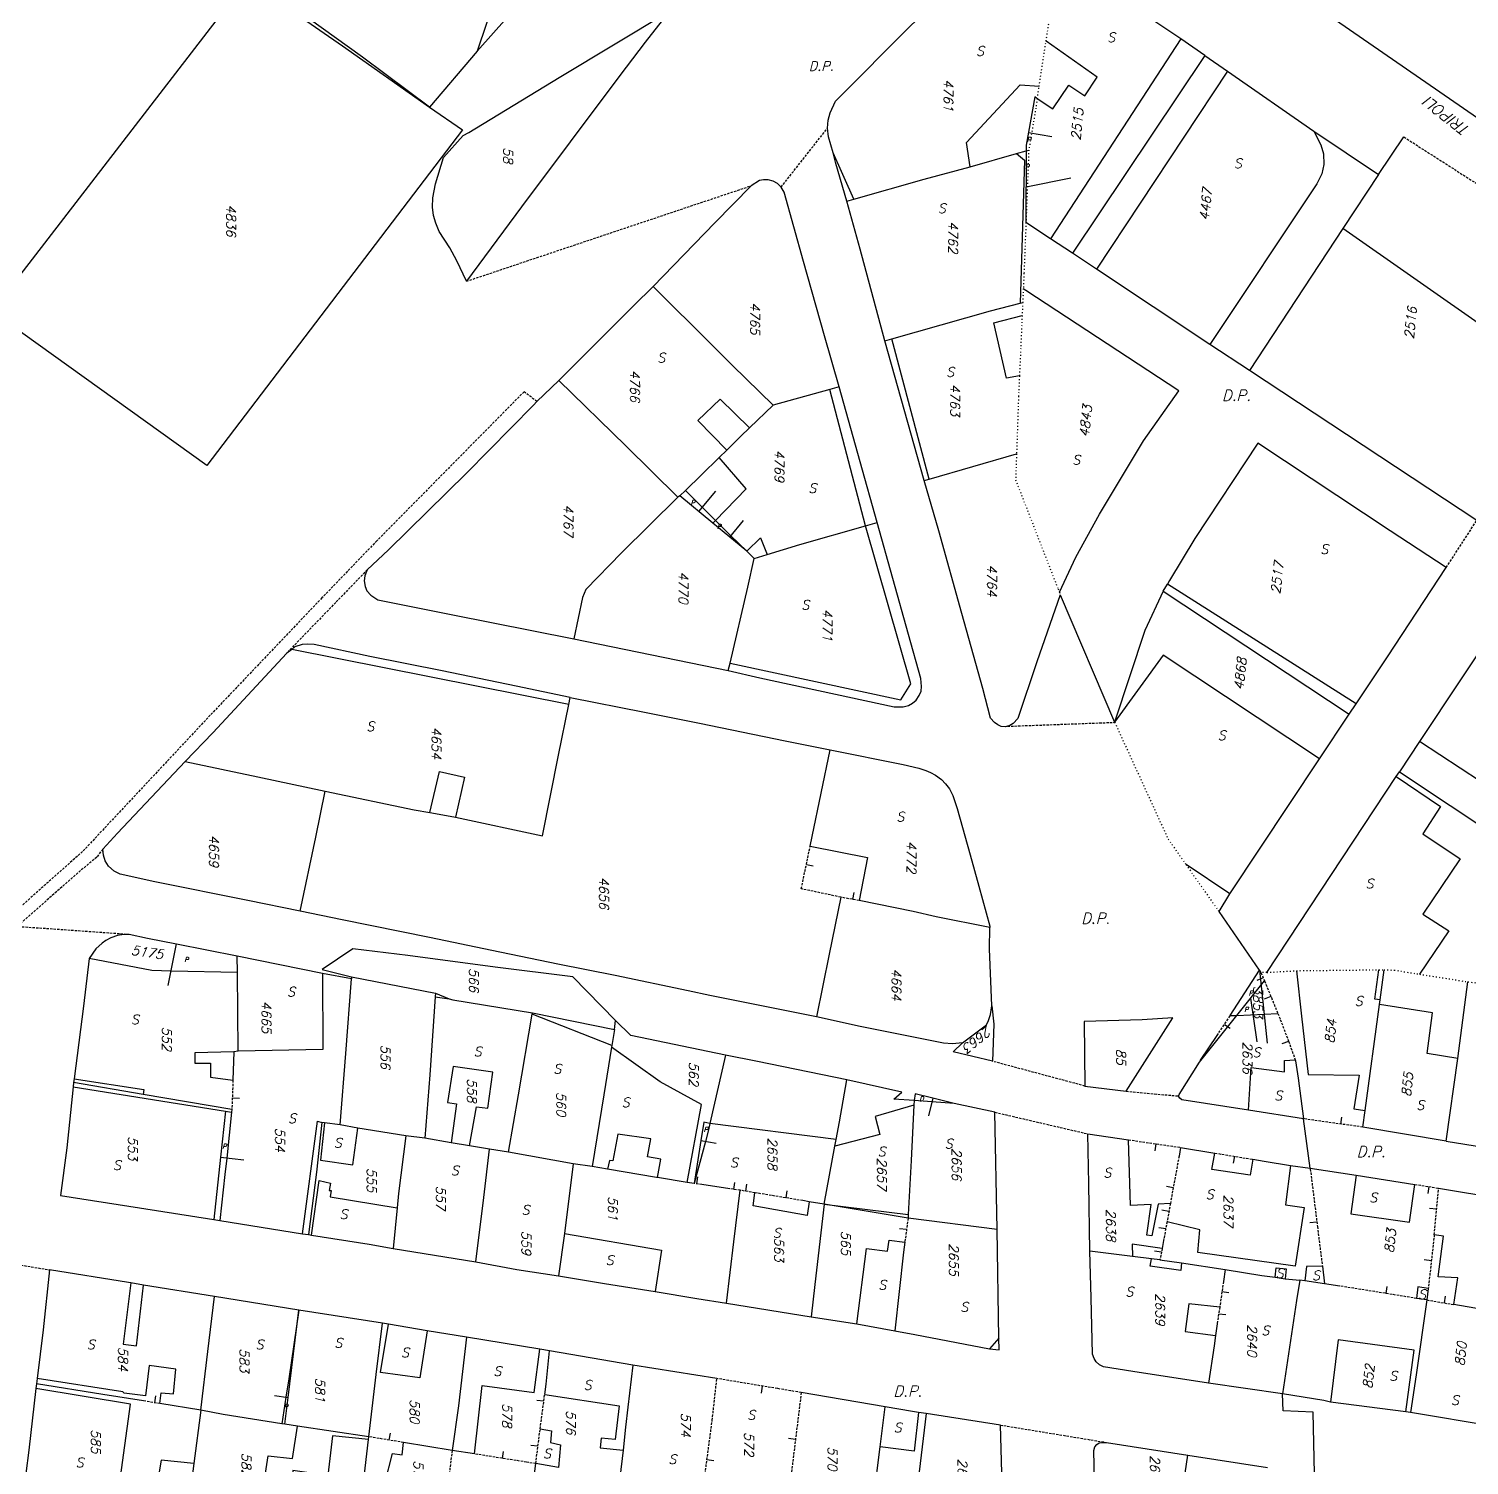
# Model space of a CAD drawing. Extents: x -334462 to -332769, y -29481 to -26664.
# Drawn here: x -334167.3 to -334014.3, y -28068.9 to -27916.3 of the extents above; entities that cross this region are included whole.
import ezdxf
from ezdxf.enums import TextEntityAlignment as Align

# ---------------------------------------------------------------- set-up
doc = ezdxf.new("R2010")
doc.units = 0
doc.header["$MEASUREMENT"] = 0
doc.linetypes.add('DOT', pattern=[0.25, 0, -0.25])
doc.linetypes.add('HIDDEN', pattern=[0.375, 0.25, -0.125])
for name, color, linetype in [('17', 7, 'CONTINUOUS'), ('18', 7, 'CONTINUOUS'), ('DP$DIVIDING$LINE', 7, 'CONTINUOUS'), ('ENC$$ST$$A$$TEXT', 7, 'CONTINUOUS'), ('ENCRO$$AREA$TEXT', 7, 'CONTINUOUS'), ('ENCROACHED$WALL', 7, 'CONTINUOUS'), ('MAP$SHEET$BOUND$', 7, 'CONTINUOUS'), ('PARCEL$BOUNDARY', 7, 'CONTINUOUS'), ('PARCEL$NUMBER', 7, 'CONTINUOUS'), ('SECTION$$A$', 7, 'CONTINUOUS'), ('STREET$TEXT', 7, 'CONTINUOUS'), ('STRUC$$FOOTPRINT', 7, 'CONTINUOUS')]:
    doc.layers.add(name, color=color, linetype=linetype)
doc.styles.add('ITALICT', font='ITALICT', dxfattribs={"height": 0.2})

msp = doc.modelspace()

# ---------------------------------------------------------------- linework, layer by layer
at = {"layer": '17', "color": 5, "linetype": 'Continuous'}
msp.add_line((-334145.67, -28029.86), (-334144.92, -28029.88), dxfattribs=at)
at = {"layer": '17', "color": 1, "linetype": 'Continuous'}
for p, q in [((-334045.7, -28039.4), (-334046.43, -28039.26)), ((-334030.45, -28043.04), (-334031.2, -28043.13)), ((-334116.98, -28068.14), (-334116.86, -28067.4))]:
    msp.add_line(p, q, dxfattribs=at)
at = {"layer": '18', "color": 1, "linetype": 'Continuous'}
for p, q in [((-334084.67, -28005.06), (-334083.94, -28005.21)), ((-334079.76, -28008.78), (-334079.61, -28008.05)), ((-334036.15, -28017.1), (-334036.84, -28017.38)), ((-334035.33, -28019.08), (-334036.03, -28019.36)), ((-334040.26, -28022.05), (-334039.64, -28022.47)), ((-334033.45, -28023.86), (-334034.15, -28024.12)), ((-334027.89, -28032.64), (-334027.79, -28031.89)), ((-334047.55, -28034.74), (-334047.66, -28035.48)), ((-334039.21, -28036.06), (-334039.33, -28036.8)), ((-334096.31, -28038.99), (-334096.2, -28038.25)), ((-334092.39, -28039.57), (-334092.28, -28038.83)), ((-334091.11, -28039.77), (-334090.99, -28039.03)), ((-334086.84, -28040.48), (-334086.72, -28039.74)), ((-334018.54, -28039.27), (-334018.66, -28040.01)), ((-334046.16, -28041.93), (-334046.9, -28041.79)), ((-334017.72, -28041.67), (-334018.47, -28041.6)), ((-334074.03, -28043.85), (-334074.78, -28043.76)), ((-334046.5, -28043.78), (-334047.24, -28043.65)), ((-334046.96, -28046.26), (-334047.7, -28046.12)), ((-334018.28, -28047.15), (-334019.03, -28047.07)), ((-334040.53, -28050.43), (-334039.78, -28050.54)), ((-334023.09, -28050.63), (-334022.98, -28049.89)), ((-334016.9, -28051.64), (-334016.77, -28050.9)), ((-334040.87, -28052.78), (-334040.13, -28052.88)), ((-334153.91, -28062.24), (-334153.79, -28061.5)), ((-334112.57, -28062.08), (-334113.32, -28061.99)), ((-334128.99, -28066.2), (-334128.87, -28065.46)), ((-334113.2, -28066.86), (-334113.94, -28066.76))]:
    msp.add_line(p, q, dxfattribs=at)
at = {"layer": '18', "color": 2, "linetype": 'Continuous'}
for p, q in [((-334089.36, -28060.46), (-334089.48, -28061.2)), ((-334085.84, -28066.13), (-334086.58, -28066.04)), ((-334095.24, -28068.28), (-334094.5, -28068.38))]:
    msp.add_line(p, q, dxfattribs=at)
at = {"layer": 'DP$DIVIDING$LINE', "color": 30, "linetype": 'HIDDEN'}
for p, q in [((-334087.37, -27933.13), (-334082.43, -27926.86)), ((-334120.8, -27943.13), (-334090.56, -27932.99)), ((-334016.69, -27973.51), (-334013.45, -27968.52)), ((-334063.3, -27990.39), (-334051.93, -27989.97)), ((-334156.92, -28012.49), (-334168.58, -28011.67)), ((-334055.08, -28028.6), (-334064.9, -28025.97)), ((-334050.7, -28029.15), (-334045.14, -28029.66)), ((-334064.65, -28031.38), (-334054.77, -28033.68)), ((-334172.94, -28046.78), (-334165.09, -28048.13)), ((-334064.07, -28064.6), (-334052.79, -28066.45))]:
    msp.add_line(p, q, dxfattribs=at)
at = {"layer": 'DP$DIVIDING$LINE', "color": 2, "linetype": 'HIDDEN'}
for points in [[(-334113.3, -27955.91), (-334114.67, -27954.86), (-334130.31, -27970.69), (-334136.14, -27976.75), (-334148.02, -27989.22), (-334161.57, -28003.69), (-334173.83, -28014.6), (-334180.61, -28021.01), (-334190.48, -28030.63), (-334201.35, -28041.39), (-334203.24, -28043.81), (-334210.77, -28053.78), (-334219.14, -28065.67), (-334227.01, -28076.74)], [(-334131.33, -27973.77), (-334134.68, -27977.24), (-334139.89, -27982.62)], [(-334159.43, -28003.44), (-334160.07, -28004.3), (-334161.79, -28005.71), (-334166.86, -28010.17), (-334168.58, -28011.67)]]:
    msp.add_lwpolyline(points, dxfattribs=at)
at = {"layer": 'ENC$$ST$$A$$TEXT', "color": 1, "linetype": 'Continuous'}
for p, q in [((-334061.08, -27927.33), (-334058.59, -27927.77)), ((-334061.34, -27933.09), (-334056.58, -27932.16)), ((-334092.82, -27970.32), (-334091.35, -27968.54)), ((-334152.47, -28017.92), (-334151.58, -28013.51)), ((-334037.48, -28019.27), (-334036.82, -28023.91)), ((-334071.26, -28029.89), (-334071.71, -28031.75)), ((-334095.89, -28034.4), (-334094.26, -28034.66)), ((-334146.93, -28036.17), (-334144.46, -28036.44)), ((-334141.2, -28061.48), (-334139.73, -28061.67))]:
    msp.add_line(p, q, dxfattribs=at)
at = {"layer": 'ENCRO$$AREA$TEXT', "color": 5, "linetype": 'Continuous'}
for p, q in [((-334096.11, -27967.59), (-334094.3, -27965.41)), ((-334036.54, -28016.29), (-334035.74, -28024.05))]:
    msp.add_line(p, q, dxfattribs=at)
at = {"layer": 'ENCROACHED$WALL', "color": 5, "linetype": 'Continuous'}
msp.add_line((-334094.63, -27968.82), (-334098.14, -27965.91), dxfattribs=at)
at = {"layer": 'MAP$SHEET$BOUND$', "color": 6, "linetype": 'Continuous'}
for p, q in [((-334057.7, -27976.42), (-334051.93, -27989.97)), ((-334036.54, -28016.29), (-334040.84, -28010.07)), ((-334031.16, -28037.31), (-334031.87, -28032.08))]:
    msp.add_line(p, q, dxfattribs=at)
for points in [[(-334051.2, -27899.63), (-334011.34, -27927.19), (-333934.63, -27977.41), (-333882.66, -28013.43), (-333877.31, -28017.15)], [(-334030.68, -28069.8), (-334030.85, -28063.25), (-334034.01, -28063.09), (-334034.08, -28061.3)]]:
    msp.add_lwpolyline(points, dxfattribs=at)
at = {"layer": 'PARCEL$BOUNDARY', "color": 7, "linetype": 'Continuous'}
for p, q in [((-334044.89, -27917.38), (-334056.56, -27909.58)), ((-334042.34, -27919.16), (-334044.89, -27917.38)), ((-334119.64, -27918.7), (-334124.72, -27924.63)), ((-334042.34, -27919.16), (-334056.4, -27940.15)), ((-334042.34, -27919.16), (-334039.93, -27920.82)), ((-334039.93, -27920.82), (-334030.77, -27927.17)), ((-334030.77, -27927.17), (-334023.88, -27931.79)), ((-334023.88, -27931.79), (-334021.21, -27927.8)), ((-334067.29, -27930.99), (-334062.36, -27929.57)), ((-334062.36, -27929.57), (-334061.32, -27929.27)), ((-334061.32, -27929.27), (-334061.05, -27929.19)), ((-334023.88, -27931.79), (-334027.67, -27937.53)), ((-334080.39, -27934.62), (-334079.64, -27934.41)), ((-334058.73, -27938.63), (-334061.35, -27936.9)), ((-334027.67, -27937.53), (-334037.61, -27952.62)), ((-334056.4, -27940.15), (-334058.73, -27938.63)), ((-334053.87, -27941.85), (-334056.4, -27940.15)), ((-334041.83, -27949.84), (-334053.87, -27941.85)), ((-334061.98, -27945.44), (-334061.7, -27945.37)), ((-334076.34, -27949.45), (-334075.61, -27949.24)), ((-334072.16, -27964.3), (-334076.34, -27949.45)), ((-334037.61, -27952.62), (-334041.83, -27949.84)), ((-334013.45, -27968.52), (-334037.61, -27952.62)), ((-334110.99, -27953.67), (-334113.3, -27955.91)), ((-334082.17, -27954.61), (-334088.2, -27956.3)), ((-334081.2, -27954.34), (-334082.17, -27954.61)), ((-334088.2, -27956.3), (-334090.73, -27958.71)), ((-334093.14, -27961.06), (-334093.94, -27961.86)), ((-334071.63, -27964.14), (-334062.35, -27961.46)), ((-334097.51, -27965.36), (-334098.14, -27965.91)), ((-334094.33, -27968.54), (-334097.51, -27965.36)), ((-334072.16, -27964.3), (-334071.63, -27964.14)), ((-334098.14, -27965.91), (-334098.32, -27966.07)), ((-334078.38, -27969.1), (-334077.15, -27968.75)), ((-334004.1, -27968.71), (-334019.54, -27992.02)), ((-334090.23, -27972.56), (-334091.01, -27971.8)), ((-334090.23, -27972.56), (-334088.84, -27972.14)), ((-334046.79, -27976.03), (-334046.33, -27975.29)), ((-334046.79, -27976.03), (-334027.01, -27989.11)), ((-334139.34, -27982.22), (-334139.89, -27982.62)), ((-334109.4, -27981.09), (-334092.98, -27984.46)), ((-334092.98, -27984.46), (-334092.79, -27983.68)), ((-334109.92, -27988.07), (-334109.77, -27987.32)), ((-334027.01, -27989.11), (-334026.27, -27987.99)), ((-334030.17, -27993.84), (-334027.01, -27989.11)), ((-334019.54, -27992.02), (-334021.68, -27995.22)), ((-334039.69, -28008.2), (-334030.17, -27993.84)), ((-334035.76, -28016.53), (-334022.02, -27995.74)), ((-334022.02, -27995.74), (-334021.68, -27995.22)), ((-334021.68, -27995.22), (-333988.3, -28017.45)), ((-334040.84, -28010.07), (-334039.69, -28008.2)), ((-334136.09, -28016.64), (-334145.16, -28014.8)), ((-334145.11, -28016.55), (-334145.16, -28014.8)), ((-334145.04, -28024.9), (-334145.11, -28016.55)), ((-334133, -28017.23), (-334136.09, -28016.64)), ((-334133, -28017.01), (-334124.08, -28018.74)), ((-334133, -28017.01), (-334133, -28017.23)), ((-334039.65, -28021.12), (-334036.54, -28016.29)), ((-334023.73, -28019.45), (-334023.31, -28016.24)), ((-334015.48, -28025.68), (-334014.4, -28017.53)), ((-334124.08, -28018.74), (-334124.12, -28019.14)), ((-334124.08, -28018.74), (-334122.62, -28019.32)), ((-334025.32, -28031.19), (-334023.8, -28019.95)), ((-334023.8, -28019.95), (-334023.73, -28019.45)), ((-334113.82, -28020.96), (-334113.79, -28020.81)), ((-334113.79, -28020.81), (-334105.07, -28022.59)), ((-334105.07, -28022.59), (-334104.94, -28021.65)), ((-334038.94, -28021.1), (-334034.59, -28020.89)), ((-334105.07, -28022.59), (-334105.34, -28024.28)), ((-334145.51, -28024.97), (-334145.6, -28027.99)), ((-334145.04, -28024.9), (-334145.51, -28024.97)), ((-334105.34, -28024.28), (-334105.37, -28024.48)), ((-334093.26, -28025.32), (-334094.93, -28032.58)), ((-334016.71, -28034.44), (-334015.48, -28025.68)), ((-334162.53, -28028.23), (-334162.58, -28028.68)), ((-334162.48, -28027.82), (-334162.53, -28028.23)), ((-334155.14, -28029.48), (-334162.53, -28028.23)), ((-334145.71, -28031.08), (-334155.14, -28029.48)), ((-334055.08, -28028.6), (-334050.7, -28029.15)), ((-334145.71, -28031.08), (-334145.74, -28031.39)), ((-334073.22, -28030.12), (-334073.25, -28030.62)), ((-334064.65, -28031.38), (-334068.98, -28030.44)), ((-334031.87, -28032.08), (-334037.72, -28031.17)), ((-334025.57, -28032.96), (-334025.32, -28031.19)), ((-334135.87, -28032.5), (-334136.16, -28032.46)), ((-334134.21, -28032.71), (-334135.87, -28032.5)), ((-334132.34, -28033.09), (-334134.21, -28032.71)), ((-334064.4, -28043.83), (-334064.65, -28031.38)), ((-334127.25, -28033.9), (-334132.34, -28033.09)), ((-334125.22, -28034.15), (-334127.25, -28033.9)), ((-334122.43, -28034.62), (-334125.22, -28034.15)), ((-334081.64, -28034.97), (-334081.51, -28034.29)), ((-334054.77, -28033.68), (-334050.45, -28034.31)), ((-334016.71, -28034.44), (-334025.57, -28032.96)), ((-334120.47, -28034.96), (-334122.43, -28034.62)), ((-334118.34, -28035.32), (-334120.47, -28034.96)), ((-334116.33, -28035.61), (-334118.34, -28035.32)), ((-334109.46, -28036.85), (-334116.33, -28035.61)), ((-334082.8, -28041.15), (-334081.64, -28034.97)), ((-334044.92, -28035.12), (-334045.09, -28036.05)), ((-334044.92, -28035.12), (-334041.27, -28035.72)), ((-334016.71, -28034.44), (-334011.66, -28035.26)), ((-334109.46, -28036.85), (-334110.37, -28044.25)), ((-334107.43, -28037.16), (-334109.46, -28036.85)), ((-334105.81, -28037.43), (-334107.43, -28037.16)), ((-334033.26, -28037.03), (-334031.16, -28037.31)), ((-334031.16, -28037.31), (-334026.26, -28038.05)), ((-334097.33, -28038.83), (-334100.5, -28038.31)), ((-334096.61, -28038.95), (-334097.33, -28038.83)), ((-334026.26, -28038.05), (-334020.03, -28039.04)), ((-334092.8, -28039.51), (-334095.78, -28039.07)), ((-334017.51, -28039.44), (-334008.64, -28040.91)), ((-334128.16, -28041.53), (-334128.58, -28045.85)), ((-334084.38, -28040.89), (-334085.07, -28040.77)), ((-334082.8, -28041.15), (-334084.38, -28040.89)), ((-334073.88, -28042.64), (-334082.8, -28041.15)), ((-334147.64, -28042.79), (-334147, -28042.87)), ((-334147, -28042.87), (-334138.2, -28044.3)), ((-334073.85, -28042.24), (-334073.88, -28042.64)), ((-334064.4, -28043.83), (-334073.88, -28042.64)), ((-334138.2, -28044.3), (-334137.58, -28044.37)), ((-334137.58, -28044.37), (-334137.26, -28044.42)), ((-334110.37, -28044.25), (-334111.01, -28048.77)), ((-334064.22, -28055.36), (-334064.4, -28043.83)), ((-334046.69, -28044.78), (-334046.88, -28045.84)), ((-334128.58, -28045.85), (-334119.81, -28047.27)), ((-334050.02, -28046.69), (-334054.55, -28046.13)), ((-334048.02, -28046.94), (-334050.02, -28046.69)), ((-334047.11, -28047.05), (-334048.02, -28046.94)), ((-334047.11, -28047.05), (-334044.82, -28047.39)), ((-334044.82, -28047.39), (-334040.18, -28048.07)), ((-334040.18, -28048.07), (-334040.37, -28049.36)), ((-334155.09, -28049.73), (-334156.46, -28049.5)), ((-334034.89, -28048.91), (-334033.8, -28049.06)), ((-334033.8, -28049.06), (-334032.27, -28049.22)), ((-334028.01, -28049.84), (-334029.62, -28049.62)), ((-334147.56, -28050.96), (-334155.09, -28049.73)), ((-334138.59, -28052.42), (-334147.56, -28050.96)), ((-334018.75, -28051.32), (-334019.86, -28051.15)), ((-334018.61, -28050.11), (-334018.75, -28051.32)), ((-334129.7, -28053.79), (-334138.59, -28052.42)), ((-334093.15, -28051.66), (-334084.18, -28053.1)), ((-334012.04, -28052.46), (-334015.91, -28051.81)), ((-334129.09, -28053.89), (-334129.7, -28053.79)), ((-334124.97, -28054.61), (-334129.09, -28053.89)), ((-334084.18, -28053.1), (-334079.32, -28053.87)), ((-334079.32, -28053.87), (-334075.29, -28054.61)), ((-334041.03, -28053.86), (-334041.21, -28055.09)), ((-334120.79, -28055.28), (-334124.97, -28054.61)), ((-334112.98, -28056.55), (-334120.79, -28055.28)), ((-334111.97, -28056.71), (-334112.98, -28056.55)), ((-334103.1, -28058.24), (-334111.97, -28056.71)), ((-334094.19, -28059.66), (-334103.1, -28058.24)), ((-334166.47, -28060.24), (-334166.53, -28060.73)), ((-334166.4, -28059.66), (-334166.47, -28060.24)), ((-334076.31, -28062.68), (-334085.23, -28061.15)), ((-334149.01, -28063.02), (-334153.36, -28062.33)), ((-334149.01, -28063.02), (-334149.75, -28068.7)), ((-334076.85, -28066.93), (-334076.31, -28062.68)), ((-334071.96, -28063.39), (-334073.42, -28075.4)), ((-334071.96, -28063.39), (-334072.76, -28063.26)), ((-334064.07, -28064.6), (-334071.96, -28063.39)), ((-334021, -28063.2), (-334028.99, -28062.17)), ((-334020.49, -28063.26), (-334021, -28063.2)), ((-334011.62, -28064.74), (-334020.49, -28063.26)), ((-334140.1, -28064.5), (-334140.39, -28064.46)), ((-334138.74, -28064.71), (-334140.1, -28064.5)), ((-334131.16, -28065.85), (-334138.74, -28064.71)), ((-334063.71, -28076.64), (-334064.07, -28064.6)), ((-334132.6, -28077.83), (-334131.19, -28066.15)), ((-334131.19, -28066.15), (-334131.16, -28065.85)), ((-334122.31, -28067.3), (-334127.48, -28066.45)), ((-334052.79, -28066.45), (-334044.16, -28067.81)), ((-334119.94, -28067.67), (-334122.31, -28067.3)), ((-334104.16, -28067.27), (-334104.48, -28070.21)), ((-334077.82, -28074.63), (-334076.85, -28066.93)), ((-334044.16, -28067.81), (-334035.69, -28069.11)), ((-334149.75, -28068.7), (-334150.57, -28074.91)), ((-334111.03, -28069.1), (-334113.43, -28068.7))]:
    msp.add_line(p, q, dxfattribs=at)
at = {"layer": 'PARCEL$BOUNDARY', "color": 2, "linetype": 'HIDDEN'}
for p, q in [((-334021.21, -27927.8), (-333994.31, -27944.99)), ((-334079.08, -28008.91), (-334081.02, -28008.54)), ((-334041.05, -28023.24), (-334039.65, -28021.12)), ((-334145.6, -28027.99), (-334145.71, -28031.08)), ((-334025.57, -28032.96), (-334031.87, -28032.08)), ((-334050.45, -28034.31), (-334044.92, -28035.12)), ((-334041.27, -28035.72), (-334037.26, -28036.38)), ((-334045.09, -28036.05), (-334046.01, -28041.08)), ((-334095.78, -28039.07), (-334096.61, -28038.95)), ((-334091.73, -28039.67), (-334092.8, -28039.51)), ((-334090.14, -28039.93), (-334091.73, -28039.67)), ((-334085.07, -28040.77), (-334090.14, -28039.93)), ((-334020.03, -28039.04), (-334017.51, -28039.44)), ((-334017.97, -28044.39), (-334017.51, -28039.44)), ((-334046.01, -28041.08), (-334046.36, -28043.01)), ((-334073.88, -28042.64), (-334074.21, -28045.17)), ((-334046.36, -28043.01), (-334046.69, -28044.78)), ((-334017.97, -28044.39), (-334018.61, -28050.11)), ((-334046.88, -28045.84), (-334047.11, -28047.05)), ((-334040.37, -28049.36), (-334040.77, -28052.07)), ((-334019.86, -28051.15), (-334028.01, -28049.84)), ((-334040.77, -28052.07), (-334041.03, -28053.86)), ((-334018.75, -28051.32), (-334015.91, -28051.81)), ((-334112.96, -28065.02), (-334112.48, -28061.35)), ((-334085.23, -28061.15), (-334086.69, -28073.13)), ((-334153.36, -28062.33), (-334155.1, -28062.04)), ((-334127.48, -28066.45), (-334131.16, -28065.85)), ((-334113.43, -28068.7), (-334112.96, -28065.02)), ((-334122.31, -28067.3), (-334122.91, -28072.1))]:
    msp.add_line(p, q, dxfattribs=at)
at = {"layer": 'PARCEL$BOUNDARY', "color": 7, "linetype": 'DOT'}
msp.add_line((-334061.05, -27929.19), (-334061.35, -27936.9), dxfattribs=at)
at = {"layer": 'PARCEL$BOUNDARY', "color": 2, "linetype": 'DOT'}
for p, q in [((-334035.76, -28016.53), (-334036.38, -28016.54)), ((-334035.76, -28016.53), (-334032.6, -28016.35)), ((-334032.6, -28016.35), (-334023.87, -28016.25)), ((-334023.87, -28016.25), (-334023.31, -28016.24)), ((-334019.54, -28016.72), (-334014.4, -28017.53)), ((-334014.4, -28017.53), (-334012.96, -28017.71))]:
    msp.add_line(p, q, dxfattribs=at)
at = {"layer": 'PARCEL$BOUNDARY', "color": 7, "linetype": 'Continuous'}
for points in [[(-334124.72, -27924.63), (-334131.82, -27919.34), (-334137.62, -27915.2), (-334141.2, -27912.65), (-334140.93, -27906.01), (-334140.72, -27900.92), (-334132.83, -27897.65), (-334124.52, -27894.25)], [(-334113.97, -27901.21), (-334116.16, -27907.93), (-334118.66, -27915.74), (-334119.64, -27918.7)], [(-334106.86, -27906.01), (-334115, -27913.49), (-334119.64, -27918.7)], [(-334082.43, -27926.86), (-334082.36, -27926.01), (-334082.16, -27925.24), (-334081.59, -27924), (-334073.52, -27915.9), (-334072.03, -27914.54), (-334066.98, -27909.44), (-334066.35, -27908.9), (-334065.53, -27908.37), (-334064.76, -27907.98), (-334064.03, -27907.79), (-334063.3, -27907.71), (-334061.82, -27907.71), (-334060.92, -27907.81), (-334060.14, -27908), (-334056.56, -27909.58)], [(-334171.2, -27946.33), (-334144.07, -27911.12), (-334133.97, -27918.14), (-334124.72, -27924.63)], [(-334120.8, -27943.13), (-334121.81, -27940.97), (-334122.57, -27939.59), (-334123.68, -27937.85), (-334124.06, -27936.96), (-334124.28, -27936.13), (-334124.4, -27935.26), (-334124.37, -27934.27), (-334124.07, -27932.79), (-334123.24, -27930), (-334121.14, -27927.66), (-334120.54, -27927.34), (-334110.95, -27921.5), (-334099.23, -27914.43)], [(-334099.23, -27914.43), (-334101.79, -27917.72), (-334104.48, -27921.28), (-334109.79, -27928.31), (-334114.93, -27935.21), (-334120.8, -27943.13)], [(-334124.72, -27924.63), (-334121.21, -27927.05), (-334148.38, -27962.68), (-334171.2, -27946.33)], [(-334081.85, -27929.5), (-334082.33, -27927.78), (-334082.43, -27926.86)], [(-334080.39, -27934.62), (-334081.54, -27930.61), (-334081.85, -27929.5)], [(-334079.64, -27934.41), (-334072.17, -27932.28), (-334067.29, -27930.99)], [(-334090.56, -27932.99), (-334094.39, -27936.92), (-334100.94, -27943.69)], [(-334087.37, -27933.13), (-334087.73, -27932.75), (-334088.22, -27932.48), (-334088.75, -27932.37), (-334089.25, -27932.34), (-334089.67, -27932.43), (-334090.56, -27932.99)], [(-334081.2, -27954.34), (-334082.75, -27948.94), (-334084.99, -27941.04), (-334087.04, -27933.66), (-334087.37, -27933.13)], [(-334076.34, -27949.45), (-334078.97, -27939.72), (-334080.39, -27934.62)], [(-334100.94, -27943.69), (-334103, -27945.69), (-334109.42, -27952.1), (-334110.99, -27953.67)], [(-334100.94, -27943.69), (-334094.64, -27949.94), (-334092.53, -27952.09), (-334088.2, -27956.3)], [(-334057.8, -27976.16), (-334056.06, -27972.42), (-334053.52, -27967.86), (-334048.85, -27960.06), (-334045.12, -27954.77), (-334061.35, -27944.11), (-334061.63, -27943.92)], [(-334075.61, -27949.24), (-334065.1, -27946.28), (-334061.98, -27945.44)], [(-334098.32, -27966.07), (-334103.85, -27960.61), (-334110.99, -27953.67)], [(-334077.15, -27968.75), (-334078.96, -27962.29), (-334081.2, -27954.34)], [(-334113.3, -27955.91), (-334113.67, -27956.27), (-334120.79, -27963.51), (-334129.09, -27971.65), (-334131.33, -27973.77)], [(-334090.73, -27958.71), (-334090.8, -27958.78), (-334091.58, -27959.52), (-334093.14, -27961.06)], [(-334016.69, -27973.51), (-334022.65, -27969.64), (-334036.7, -27960.31), (-334043.41, -27970.46), (-334046.11, -27974.92), (-334046.33, -27975.29)], [(-334093.94, -27961.86), (-334095.81, -27963.69), (-334097.51, -27965.36)], [(-334063.3, -27990.39), (-334063.51, -27990.45), (-334063.97, -27990.41), (-334064.35, -27990.25), (-334064.69, -27989.99), (-334065.11, -27989.54), (-334065.93, -27986.37), (-334068.15, -27978.4), (-334070.6, -27969.62), (-334072.16, -27964.3)], [(-334098.32, -27966.07), (-334104.33, -27971.97), (-334108.12, -27975.86), (-334108.47, -27976.73), (-334109.4, -27981.09)], [(-334091.01, -27971.8), (-334092.69, -27970.16), (-334093.59, -27969.28), (-334094.33, -27968.54)], [(-334092.98, -27984.46), (-334089.61, -27985.24), (-334075.36, -27988.31), (-334074.41, -27988.34), (-334073.84, -27988.2), (-334073.4, -27987.92), (-334073.02, -27987.6), (-334072.7, -27987.12), (-334072.48, -27986.65), (-334072.44, -27986.17), (-334072.52, -27985.33), (-334073.84, -27980.65), (-334077.15, -27968.75)], [(-334088.84, -27972.14), (-334085.37, -27971.09), (-334078.38, -27969.1)], [(-334092.79, -27983.68), (-334090.9, -27975.62), (-334090.23, -27972.56)], [(-334131.33, -27973.77), (-334131.59, -27974.43), (-334131.65, -27974.95), (-334131.54, -27975.53), (-334131.36, -27976), (-334130.95, -27976.45), (-334130.19, -27976.97), (-334122.4, -27978.51), (-334109.4, -27981.09)], [(-334026.27, -27987.99), (-334022.93, -27983), (-334016.69, -27973.51)], [(-334046.79, -27976.03), (-334048.72, -27980.22), (-334051.93, -27989.97)], [(-334057.7, -27976.42), (-334060.2, -27983.55), (-334062.23, -27989.55), (-334062.7, -27990.1), (-334063.05, -27990.32), (-334063.3, -27990.39)], [(-334109.77, -27987.32), (-334115.52, -27986.12), (-334123.36, -27984.51), (-334131.05, -27982.97), (-334136.98, -27981.72), (-334137.69, -27981.67), (-334138.25, -27981.71), (-334139.01, -27981.97), (-334139.34, -27982.22)], [(-334139.89, -27982.62), (-334147.73, -27991.07), (-334150.69, -27994.13)], [(-334121.96, -28000.04), (-334112.73, -28002.01), (-334111.02, -27993.46), (-334109.92, -27988.07)], [(-334109.77, -27987.32), (-334101.87, -27988.89), (-334096.02, -27990.07), (-334086.93, -27991.94), (-334082.14, -27992.89)], [(-334084.27, -28003.11), (-334084.05, -28002.09), (-334082.14, -27992.89)], [(-334082.14, -27992.89), (-334074.41, -27994.46), (-334072.74, -27994.83), (-334072, -27995.08), (-334071.49, -27995.31), (-334070.95, -27995.6), (-334070.32, -27996.06), (-334069.91, -27996.51), (-334069.47, -27997.03), (-334069.11, -27997.73), (-334068.65, -27999.13), (-334067.27, -28004.05), (-334066.35, -28007.36), (-334065.2, -28011.61), (-334065.2, -28011.76)], [(-334150.69, -27994.13), (-334157.86, -28001.75), (-334159.43, -28003.44)], [(-334150.69, -27994.13), (-334142.94, -27995.75), (-334135.8, -27997.27)], [(-334138.47, -28010.01), (-334136.8, -28002.16), (-334135.8, -27997.27)], [(-334135.8, -27997.27), (-334126.35, -27999.26), (-334124.67, -27999.56)], [(-334124.67, -27999.56), (-334122.12, -28000), (-334121.96, -28000.04)], [(-334138.47, -28010.01), (-334144.03, -28008.89), (-334153.89, -28006.9), (-334157.58, -28006.11), (-334158.23, -28005.77), (-334158.81, -28005.25), (-334159.18, -28004.68), (-334159.35, -28004.08), (-334159.43, -28003.44)], [(-334081.02, -28008.54), (-334082.27, -28014.61), (-334083.6, -28021.26)], [(-334065.2, -28011.76), (-334070.88, -28010.62), (-334073.33, -28010.05), (-334079.08, -28008.91)], [(-334083.6, -28021.26), (-334094.93, -28018.97), (-334097.25, -28018.48), (-334105, -28016.86), (-334111.1, -28015.64), (-334118.1, -28014.2), (-334124.72, -28012.82), (-334134, -28010.93), (-334138.47, -28010.01)], [(-334156.92, -28012.49), (-334157.19, -28012.49), (-334157.88, -28012.61), (-334158.56, -28012.87), (-334159.09, -28013.14), (-334159.5, -28013.43), (-334160.16, -28014.03), (-334160.88, -28015.04)], [(-334145.16, -28014.8), (-334151.59, -28013.54), (-334154.67, -28012.93), (-334156.64, -28012.5), (-334156.92, -28012.49)], [(-334064.99, -28020.08), (-334065.22, -28014.04), (-334065.2, -28011.76)], [(-334104.94, -28021.65), (-334109.5, -28017.01), (-334117.74, -28015.98), (-334127.02, -28014.75), (-334132.87, -28014.02), (-334136.13, -28016.21), (-334133, -28017.01)], [(-334160.88, -28015.04), (-334161.48, -28020.12), (-334162.48, -28027.82)], [(-334145.11, -28016.55), (-334152.16, -28016.39), (-334154.2, -28016.34), (-334160.88, -28015.04)], [(-334136.09, -28016.64), (-334136.04, -28024.72), (-334145.04, -28024.9)], [(-334134.21, -28032.71), (-334133.59, -28025.15), (-334133, -28017.23)], [(-334124.12, -28019.14), (-334124.69, -28027.41), (-334125.22, -28034.15)], [(-334122.62, -28019.32), (-334122.25, -28019.46), (-334113.79, -28020.81)], [(-334068.09, -28024.02), (-334065.55, -28022.1), (-334065.33, -28021.63), (-334065.11, -28021), (-334064.99, -28020.08)], [(-334064.99, -28020.08), (-334064.78, -28022.04), (-334064.9, -28025.97)], [(-334116.33, -28035.61), (-334115.28, -28029.53), (-334113.82, -28020.96)], [(-334093.26, -28025.32), (-334103.32, -28023.23), (-334104.94, -28021.65)], [(-334068.09, -28024.02), (-334069.15, -28024.13), (-334070.12, -28024.05), (-334078.97, -28022.28), (-334083.6, -28021.26)], [(-334050.7, -28029.15), (-334045.75, -28021.36), (-334048.99, -28021.57), (-334055.16, -28021.75), (-334055.08, -28028.6)], [(-334039.65, -28021.12), (-334039.28, -28021.11), (-334038.94, -28021.1)], [(-334042.91, -28026.06), (-334042.79, -28025.86), (-334041.05, -28023.24)], [(-334105.37, -28024.48), (-334106.19, -28029.54), (-334107.43, -28037.16)], [(-334064.9, -28025.97), (-334069.07, -28024.97), (-334068.09, -28024.02)], [(-334080.38, -28027.94), (-334089.86, -28026), (-334093.26, -28025.32)], [(-334045.14, -28029.66), (-334045.09, -28029.48), (-334042.91, -28026.06)], [(-334081.51, -28034.29), (-334081.16, -28032.4), (-334080.38, -28027.94)], [(-334073.22, -28030.12), (-334075.37, -28029.98), (-334074.52, -28029.25), (-334080.38, -28027.94)], [(-334162.58, -28028.68), (-334163.26, -28035.15), (-334163.93, -28040.24), (-334155.51, -28041.52), (-334147.64, -28042.79)], [(-334037.72, -28031.17), (-334044.8, -28030.06), (-334045.01, -28029.88), (-334045.14, -28029.66)], [(-334073.25, -28030.62), (-334073.54, -28036.52), (-334073.85, -28042.24)], [(-334068.98, -28030.44), (-334071.35, -28030.26), (-334073.22, -28030.12)], [(-334145.74, -28031.39), (-334146.26, -28036.25), (-334146.45, -28037.99), (-334147, -28042.87)], [(-334136.16, -28032.46), (-334136.73, -28037.75), (-334137.58, -28044.37)], [(-334094.93, -28032.58), (-334095.09, -28033.26), (-334095.41, -28034.48), (-334096.61, -28038.95)], [(-334127.25, -28033.9), (-334128.02, -28040.01), (-334128.16, -28041.53)], [(-334054.55, -28046.13), (-334054.68, -28038.98), (-334054.77, -28033.68)], [(-334119.81, -28047.27), (-334118.95, -28040.43), (-334118.34, -28035.32)], [(-334100.5, -28038.31), (-334100.61, -28038.3), (-334105.81, -28037.43)], [(-334037.26, -28036.38), (-334036.03, -28036.58), (-334033.26, -28037.03)], [(-334093.15, -28051.66), (-334092.38, -28045.15), (-334091.73, -28039.67)], [(-334082.8, -28041.15), (-334083.79, -28049.68), (-334084.18, -28053.1)], [(-334137.26, -28044.42), (-334131.14, -28045.4), (-334128.58, -28045.85)], [(-334074.21, -28045.17), (-334074.35, -28046.26), (-334075.29, -28054.61)], [(-334041.95, -28060.14), (-334050.01, -28058.9), (-334053.11, -28058.43), (-334053.53, -28058.2), (-334053.89, -28057.89), (-334054.12, -28057.53), (-334054.27, -28057.06), (-334054.42, -28051.08), (-334054.55, -28046.13)], [(-334165.09, -28048.13), (-334165.76, -28054.49), (-334166.4, -28059.66)], [(-334156.46, -28049.5), (-334156.7, -28049.46), (-334165.09, -28048.13)], [(-334119.81, -28047.27), (-334115.44, -28048.09), (-334111.01, -28048.77)], [(-334040.18, -28048.07), (-334036.28, -28048.72), (-334034.89, -28048.91)], [(-334111.01, -28048.77), (-334106.11, -28049.56), (-334100.74, -28050.41)], [(-334149.01, -28063.02), (-334148.28, -28056.79), (-334147.56, -28050.96)], [(-334100.74, -28050.41), (-334096.32, -28051.17), (-334093.15, -28051.66)], [(-334138.59, -28052.42), (-334139.68, -28059.69), (-334139.97, -28061.64), (-334140.39, -28064.46)], [(-334018.75, -28051.32), (-334019.89, -28059.28), (-334020.49, -28063.26)], [(-334131.16, -28065.85), (-334130.37, -28059.24), (-334129.7, -28053.79)], [(-334120.79, -28055.28), (-334121.62, -28062.55), (-334122.31, -28067.3)], [(-334075.29, -28054.61), (-334073.15, -28054.99), (-334065.23, -28056.51)], [(-334065.23, -28056.51), (-334064.2, -28056.63), (-334064.22, -28055.36)], [(-334041.21, -28055.09), (-334041.36, -28056.18), (-334041.95, -28060.14)], [(-334112.48, -28061.35), (-334112.34, -28060.26), (-334111.97, -28056.71)], [(-334103.1, -28058.24), (-334103.64, -28062.69), (-334103.9, -28064.83), (-334104.16, -28067.27)], [(-334155.1, -28062.04), (-334159.41, -28061.35), (-334166.47, -28060.24)], [(-334034.08, -28061.3), (-334034.09, -28061.3), (-334041.95, -28060.14)], [(-334166.53, -28060.73), (-334167.27, -28067.28), (-334167.91, -28072.24)], [(-334028.99, -28062.17), (-334029.71, -28061.98), (-334034.08, -28061.3)], [(-334140.39, -28064.46), (-334146.65, -28063.47), (-334149.01, -28063.02)], [(-334072.76, -28063.26), (-334073.41, -28063.17), (-334076.31, -28062.68)], [(-334053.89, -28078.57), (-334054.14, -28067.3), (-334054.02, -28066.93), (-334053.82, -28066.68), (-334053.59, -28066.5), (-334053.29, -28066.45), (-334052.79, -28066.45)], [(-334045.23, -28075.01), (-334044.81, -28072.34), (-334044.16, -28067.81)], [(-334114.41, -28076.29), (-334114.17, -28074.44), (-334114.17, -28074.42), (-334113.43, -28068.7)]]:
    msp.add_lwpolyline(points, dxfattribs=at)
at = {"layer": 'PARCEL$BOUNDARY', "color": 7, "linetype": 'DOT'}
msp.add_lwpolyline([(-334060.15, -27923.73), (-334060.3, -27924.73), (-334061.05, -27929.19)], dxfattribs=at)
at = {"layer": 'PARCEL$BOUNDARY', "color": 2, "linetype": 'HIDDEN'}
for points in [[(-334081.02, -28008.54), (-334085.22, -28007.65), (-334084.27, -28003.11)], [(-334095.69, -28071.65), (-334094.68, -28064.09), (-334094.19, -28059.66)], [(-334085.23, -28061.15), (-334087.75, -28060.73), (-334094.19, -28059.66)], [(-334113.43, -28068.7), (-334114.41, -28068.54), (-334119.94, -28067.67)]]:
    msp.add_lwpolyline(points, dxfattribs=at)
at = {"layer": 'PARCEL$BOUNDARY', "color": 2, "linetype": 'DOT'}
msp.add_lwpolyline([(-334023.31, -28016.24), (-334022.23, -28016.29), (-334019.54, -28016.72)], dxfattribs=at)
at = {"layer": 'SECTION$$A$', "color": 2, "linetype": 'DOT'}
for p, q in [((-334059.95, -27922.42), (-334059.21, -27917.62)), ((-334060.15, -27923.73), (-334059.95, -27922.42)), ((-334061.63, -27943.92), (-334061.7, -27945.37)), ((-334061.7, -27945.37), (-334061.76, -27946.76)), ((-334061.76, -27946.76), (-334062.04, -27953.18)), ((-334057.8, -27976.16), (-334057.7, -27976.42)), ((-334044.34, -28005.08), (-334040.84, -28010.07))]:
    msp.add_line(p, q, dxfattribs=at)
at = {"layer": 'SECTION$$A$', "color": 7, "linetype": 'Continuous'}
for p, q in [((-334036.54, -28016.29), (-334036.38, -28016.54)), ((-334032.77, -28025.71), (-334032.75, -28025.81)), ((-334029.86, -28047.72), (-334029.62, -28049.62)), ((-334031.71, -28049.3), (-334032.27, -28049.22)), ((-334029.62, -28049.62), (-334031.71, -28049.3))]:
    msp.add_line(p, q, dxfattribs=at)
at = {"layer": 'SECTION$$A$', "color": 2, "linetype": 'HIDDEN'}
msp.add_line((-334036.38, -28016.54), (-334036.01, -28017.44), dxfattribs=at)
at = {"layer": 'SECTION$$A$', "color": 2, "linetype": 'DOT'}
for points in [[(-334059.21, -27917.62), (-334058.6, -27913.67), (-334056.56, -27909.58)], [(-334061.35, -27936.9), (-334061.56, -27942.28), (-334061.63, -27943.92)], [(-334062.04, -27953.18), (-334062.14, -27955.33), (-334062.35, -27961.46)], [(-334062.35, -27961.46), (-334062.45, -27964.22), (-334057.94, -27975.81), (-334057.8, -27976.16)], [(-334051.93, -27989.97), (-334046.24, -28002.38), (-334044.34, -28005.08)]]:
    msp.add_lwpolyline(points, dxfattribs=at)
at = {"layer": 'SECTION$$A$', "color": 2, "linetype": 'HIDDEN'}
for points in [[(-334036.01, -28017.44), (-334035.28, -28019.21), (-334034.59, -28020.89)], [(-334034.59, -28020.89), (-334034.33, -28021.53), (-334033.45, -28023.84), (-334032.77, -28025.71)], [(-334031.16, -28037.31), (-334031.14, -28037.42), (-334030.39, -28043.52), (-334029.86, -28047.72)]]:
    msp.add_lwpolyline(points, dxfattribs=at)
at = {"layer": 'SECTION$$A$', "color": 7, "linetype": 'Continuous'}
for points in [[(-334032.75, -28025.81), (-334032.73, -28025.92), (-334032.43, -28027.75), (-334031.87, -28032.08)], [(-334032.27, -28049.22), (-334032.6, -28051.39), (-334034.08, -28061.3)]]:
    msp.add_lwpolyline(points, dxfattribs=at)
at = {"layer": 'STRUC$$FOOTPRINT', "color": 1, "linetype": 'Continuous'}
for p, q in [((-334044.89, -27917.38), (-334058.73, -27938.63)), ((-334039.93, -27920.82), (-334053.87, -27941.85)), ((-334079.64, -27934.41), (-334081.85, -27929.5)), ((-334061.32, -27929.27), (-334061.35, -27936.9)), ((-334071.63, -27964.14), (-334075.61, -27949.24)), ((-334078.38, -27969.1), (-334082.17, -27954.61)), ((-334094.63, -27968.82), (-334094.33, -27968.54)), ((-334026.27, -27987.99), (-334046.33, -27975.29)), ((-334109.92, -27988.07), (-334139.34, -27982.22)), ((-333986.6, -28013.67), (-334019.54, -27992.02)), ((-334039.69, -28008.2), (-334044.34, -28005.08)), ((-334038.94, -28021.1), (-334036.01, -28017.44)), ((-334124.12, -28019.14), (-334122.62, -28019.32)), ((-334105.34, -28024.28), (-334113.82, -28020.96)), ((-334042.91, -28026.06), (-334038.94, -28021.1)), ((-334162.58, -28028.68), (-334146.4, -28031.28)), ((-334146.4, -28031.28), (-334145.74, -28031.39)), ((-334081.51, -28034.29), (-334094.93, -28032.58)), ((-334082.8, -28041.15), (-334073.85, -28042.24)), ((-334064.22, -28055.36), (-334065.23, -28056.51))]:
    msp.add_line(p, q, dxfattribs=at)
for points in [[(-334060.15, -27923.73), (-334058.51, -27924.82), (-334056.78, -27922.29), (-334055.09, -27923.45), (-334053.79, -27921.44), (-334059.21, -27917.62)], [(-334067.29, -27930.99), (-334067.66, -27928.4), (-334061.96, -27922.25), (-334059.95, -27922.42)], [(-334060.15, -27923.73), (-334060.22, -27923.68), (-334060.41, -27923.54), (-334061.32, -27928.68), (-334061.32, -27929.27)], [(-334030.77, -27927.17), (-334030.01, -27928.65), (-334029.73, -27929.61), (-334029.71, -27930.72), (-334029.93, -27931.71), (-334030.46, -27932.77), (-334041.83, -27949.84)], [(-334062.36, -27929.57), (-334061.49, -27930.26), (-334061.98, -27945.44)], [(-334000.19, -27948.61), (-334009.02, -27942.92), (-334012.25, -27948.32), (-334027.67, -27937.53)], [(-334062.04, -27953.18), (-334063.4, -27953.42), (-334064.78, -27947.55), (-334061.76, -27946.76)], [(-334090.73, -27958.71), (-334093.82, -27955.65), (-334096.21, -27957.93), (-334093.14, -27961.06)], [(-334094.33, -27968.54), (-334091.06, -27965.19), (-334093.94, -27961.86)], [(-334091.01, -27971.8), (-334092.82, -27970.32), (-334094.63, -27968.82)], [(-334092.79, -27983.68), (-334074.63, -27987.57), (-334073.59, -27985.9), (-334078.38, -27969.1)], [(-334091.01, -27971.8), (-334089.56, -27970.39), (-334088.84, -27972.14)], [(-334030.17, -27993.84), (-334046.76, -27982.83), (-334051.93, -27989.97)], [(-334124.67, -27999.56), (-334123.66, -27995.19), (-334121, -27995.79), (-334121.96, -28000.04)], [(-334022.02, -27995.74), (-334017.32, -27998.91), (-334019.19, -28001.8), (-334015.22, -28004.48), (-334019.19, -28010.36), (-334016.43, -28012.13), (-334019.54, -28016.72)], [(-334084.27, -28003.11), (-334078.2, -28004.33), (-334079.08, -28008.91)], [(-334032.6, -28016.35), (-334032.07, -28021.17), (-334031.38, -28027.39), (-334025.96, -28027.43), (-334026.53, -28031.02), (-334025.32, -28031.19)], [(-334023.73, -28019.45), (-334024.27, -28019.39), (-334023.87, -28016.25)], [(-334015.48, -28025.68), (-334018.71, -28025.13), (-334018.16, -28020.83), (-334023.8, -28019.95)], [(-334145.51, -28024.97), (-334149.65, -28025.08), (-334149.65, -28026.18), (-334148, -28026.16), (-334147.97, -28027.65), (-334145.6, -28027.99)], [(-334097.33, -28038.83), (-334095.83, -28030.56), (-334100.22, -28028.15), (-334105.37, -28024.48)], [(-334120.47, -28034.96), (-334119.74, -28030.8), (-334118.52, -28030.96), (-334117.99, -28027.13), (-334122.19, -28026.53), (-334122.8, -28030.36), (-334121.86, -28030.5), (-334122.43, -28034.62)], [(-334037.72, -28031.17), (-334037.42, -28026.63), (-334033.9, -28027.08), (-334033.9, -28025.9), (-334032.75, -28025.81)], [(-334162.48, -28027.82), (-334155.07, -28028.96), (-334155.14, -28029.48)], [(-334068.98, -28030.44), (-334071.26, -28029.89), (-334073.11, -28029.44), (-334073.22, -28030.12)], [(-334146.4, -28031.28), (-334146.93, -28036.17), (-334147.64, -28042.79)], [(-334073.25, -28030.62), (-334077.37, -28031.85), (-334076.88, -28033.75), (-334081.64, -28034.97)], [(-334138.2, -28044.3), (-334136.62, -28032.33), (-334136.16, -28032.46)], [(-334135.87, -28032.5), (-334136.3, -28036.46), (-334132.86, -28036.96), (-334132.34, -28033.09)], [(-334094.93, -28032.58), (-334095.58, -28032.44), (-334095.89, -28034.4), (-334096.61, -28038.95)], [(-334100.5, -28038.31), (-334100.13, -28036.35), (-334101.57, -28036.11), (-334101.2, -28034.2), (-334104.7, -28033.7), (-334105.25, -28036.56), (-334105.6, -28036.52), (-334105.81, -28037.43)], [(-334046.01, -28041.08), (-334047.29, -28041.16), (-334047.99, -28044.51), (-334048.51, -28044.44), (-334048.06, -28041.17), (-334050.23, -28041.3), (-334050.45, -28034.31)], [(-334037.26, -28036.38), (-334037.53, -28038.07), (-334041.59, -28037.45), (-334041.27, -28035.72)], [(-334033.26, -28037.03), (-334033.78, -28041.22), (-334031.79, -28041.49), (-334032.74, -28047.74), (-334043.09, -28046.28), (-334042.88, -28043.87), (-334046.36, -28043.01)], [(-334137.26, -28044.42), (-334136.44, -28038.64), (-334135.24, -28038.92), (-334135.36, -28039.69), (-334135.16, -28039.69), (-334135.28, -28040.38), (-334128.16, -28041.53)], [(-334026.26, -28038.05), (-334026.85, -28042.18), (-334020.6, -28043.05), (-334020.03, -28039.04)], [(-334084.38, -28040.89), (-334084.58, -28042.36), (-334090.32, -28041.33), (-334090.14, -28039.93)], [(-334110.37, -28044.25), (-334100.08, -28046.04), (-334100.74, -28050.41)], [(-334079.32, -28053.87), (-334078.29, -28045.85), (-334076.05, -28046.12), (-334075.9, -28044.97), (-334074.21, -28045.17)], [(-334015.91, -28051.81), (-334015.46, -28048.98), (-334017.56, -28048.87), (-334016.99, -28044.55), (-334017.97, -28044.39)], [(-334046.88, -28045.84), (-334050.06, -28045.41), (-334050.02, -28046.69)], [(-334044.82, -28047.39), (-334044.91, -28048.18), (-334048.15, -28047.74), (-334048.02, -28046.94)], [(-334034.89, -28048.91), (-334034.78, -28047.9), (-334033.7, -28048), (-334033.8, -28049.06)], [(-334029.86, -28047.72), (-334031.54, -28047.76), (-334031.71, -28049.3)], [(-334156.46, -28049.5), (-334157.26, -28056.02), (-334155.86, -28056.19), (-334155.09, -28049.73)], [(-334018.61, -28050.11), (-334019.71, -28049.93), (-334019.86, -28051.15)], [(-334140.1, -28064.5), (-334139.74, -28061.67), (-334138.59, -28052.42)], [(-334040.77, -28052.07), (-334044.03, -28051.74), (-334044.43, -28054.67), (-334041.21, -28055.09)], [(-334124.97, -28054.61), (-334125.74, -28059.59), (-334129.92, -28059.02), (-334129.09, -28053.89)], [(-334021, -28063.2), (-334020.11, -28056.65), (-334028.17, -28055.57), (-334028.99, -28062.17)], [(-334119.94, -28067.67), (-334119.12, -28060.42), (-334113.61, -28061.15), (-334112.98, -28056.55)], [(-334153.36, -28062.33), (-334153.21, -28061.18), (-334151.93, -28061.3), (-334151.68, -28058.66), (-334154.49, -28058.28), (-334154.88, -28061.49), (-334157.14, -28061.23), (-334157.29, -28061.07), (-334166.4, -28059.66)], [(-334158.03, -28073.74), (-334156.49, -28062.38), (-334166.53, -28060.73)], [(-334112.48, -28061.35), (-334104.56, -28062.55), (-334104.99, -28066.13), (-334106.48, -28066.01), (-334106.58, -28067.03), (-334104.16, -28067.27)], [(-334072.76, -28063.26), (-334073.23, -28067.36), (-334076.85, -28066.93)], [(-334143.14, -28076.15), (-334141.87, -28067.88), (-334139.27, -28068.17), (-334138.74, -28064.71)], [(-334131.19, -28066.15), (-334135.02, -28065.76), (-334135.53, -28069.95), (-334139.22, -28069.44), (-334139.69, -28073.37), (-334141.15, -28073.24), (-334141.58, -28076.42)], [(-334122.91, -28072.1), (-334125.16, -28071.81), (-334125.5, -28074.56), (-334128.4, -28074.19), (-334127.94, -28071.01), (-334129.47, -28070.82), (-334128.66, -28067.61), (-334127.62, -28067.76), (-334127.48, -28066.45)], [(-334112.96, -28065.02), (-334111.74, -28065.21), (-334111.88, -28066.47), (-334110.8, -28066.69), (-334111.03, -28069.1)], [(-334149.75, -28068.7), (-334153.22, -28068.32), (-334154.26, -28074.33)]]:
    msp.add_lwpolyline(points, dxfattribs=at)

# ---------------------------------------------------------------- texts
at = {"layer": 'DP$DIVIDING$LINE', "color": 2, "linetype": 'Continuous', "style": 'ITALICT'}
for height, p in [(1, (-334083.1, -27920.27)), (1.15, (-334038.99, -27955.25)), (1.15, (-334053.95, -28010.78)), (1.15, (-334024.68, -28035.57)), (1.15, (-334073.9, -28061))]:
    msp.add_text('D.P.', height=height, dxfattribs=at).set_placement(p, align=Align.MIDDLE)
at = {"layer": 'ENC$$ST$$A$$TEXT', "color": 1, "linetype": 'Continuous', "style": 'ITALICT'}
for s, p in [('P', (-334061.03, -27928.09)), ('P', (-334061.23, -27930.95)), ('P', (-334093.95, -27969.17)), ('P', (-334150.54, -28015.16)), ('P', (-334037.94, -28020.46)), ('D', (-334072.45, -28029.95)), ('P', (-334095.35, -28033.21)), ('P', (-334146.5, -28035)), ('P', (-334139.98, -28062.63))]:
    msp.add_text(s, height=0.5, dxfattribs=at).set_placement(p, align=Align.MIDDLE)
at = {"layer": 'ENCRO$$AREA$TEXT', "color": 5, "linetype": 'Continuous', "style": 'ITALICT'}
for p in [(-334096.73, -27966.63), (-334037.46, -28018.72)]:
    msp.add_text('P', height=0.5, dxfattribs=at).set_placement(p, align=Align.MIDDLE)
at = {"layer": 'PARCEL$NUMBER', "color": 7, "linetype": 'Continuous', "style": 'ITALICT'}
for s, rotation, p in [('4761', 270.0189, (-334069.59, -27923.36)), ('2515', 83.9793, (-334055.9, -27926.44)), ('58', 270.0189, (-334116.37, -27929.75)), ('4467', 83.9793, (-334042.25, -27934.96)), ('4836', 270.0189, (-334145.78, -27936.67)), ('4762', 270.0189, (-334069.09, -27938.45)), ('4765', 270.0189, (-334090.13, -27947.07)), ('2516', 83.9793, (-334020.49, -27947.55)), ('4766', 270.0189, (-334102.89, -27954.24)), ('4763', 270.0189, (-334068.87, -27955.74)), ('4843', 83.9793, (-334055, -27957.98)), ('4769', 270.0189, (-334087.53, -27962.73)), ('4767', 270.0189, (-334109.95, -27968.53)), ('2517', 83.9793, (-334034.66, -27974.61)), ('4770', 270.0189, (-334097.74, -27975.66)), ('4764', 270.0189, (-334064.96, -27974.9)), ('4771', 270.0189, (-334082.43, -27979.62)), ('4868', 83.9793, (-334038.58, -27984.82)), ('4654', 270.0189, (-334123.98, -27992.16)), ('4659', 270.0189, (-334147.61, -28003.63)), ('4772', 270.0189, (-334073.51, -28004.28)), ('4656', 270.0189, (-334106.18, -28008.09)), ('566', 270.0189, (-334120, -28017.34)), ('4664', 270.0189, (-334075.1, -28017.81)), ('3853', 270.0189, (-334036.69, -28019.68)), ('4665', 270.0189, (-334142.04, -28021.27)), ('854', 83.9793, (-334028.98, -28022.78)), ('552', 270.0189, (-334152.62, -28023.57)), ('556', 270.0189, (-334129.39, -28025.5)), ('85', 270.0189, (-334051.24, -28025.49)), ('2636', 270.0189, (-334037.81, -28025.58)), ('562', 270.0189, (-334096.64, -28027.31)), ('558', 270.0189, (-334120.21, -28029.07)), ('855', 83.9793, (-334020.83, -28028.45)), ('560', 270.0189, (-334110.72, -28030.51)), ('553', 270.0189, (-334156.23, -28035.21)), ('554', 270.0189, (-334140.6, -28034.31)), ('2658', 270.0189, (-334088.28, -28035.78)), ('2656', 270.0189, (-334068.71, -28036.9)), ('555', 270.0189, (-334130.86, -28038.58)), ('2657', 270.0189, (-334076.65, -28037.93)), ('557', 270.0189, (-334123.51, -28040.47)), ('561', 270.0189, (-334105.24, -28041.58)), ('2637', 270.0189, (-334039.83, -28041.84)), ('2638', 270.0189, (-334052.32, -28043.38)), ('559', 270.0189, (-334114.43, -28045.26)), ('563', 270.0189, (-334087.58, -28045.97)), ('565', 270.0189, (-334080.48, -28045.26)), ('853', 83.9793, (-334022.65, -28045.05)), ('2655', 270.0189, (-334069.01, -28047.03)), ('2639', 270.0189, (-334047.08, -28052.31)), ('2640', 270.0189, (-334037.32, -28055.62)), ('850', 83.9793, (-334015.15, -28057.05)), ('584', 270.0189, (-334157.28, -28057.58)), ('583', 270.0189, (-334144.38, -28057.74)), ('852', 83.9793, (-334024.94, -28059.45)), ('581', 270.0189, (-334136.34, -28060.87)), ('580', 270.0189, (-334126.29, -28063.14)), ('578', 270.0189, (-334116.47, -28063.57)), ('576', 270.0189, (-334109.69, -28064.32)), ('574', 270.0189, (-334097.49, -28064.58)), ('585', 270.0189, (-334160.16, -28066.33)), ('572', 270.0189, (-334090.77, -28066.63)), ('582', 270.0189, (-334144.17, -28068.83)), ('570', 270.0189, (-334081.9, -28068.15)), ('2641', 270.0189, (-334047.64, -28069.52)), ('579', 270.0189, (-334125.9, -28069.65)), ('2654', 270.0189, (-334068.08, -28069.88))]:
    msp.add_text(s, height=1, rotation=rotation, dxfattribs=at).set_placement(p, align=Align.MIDDLE)
at = {"layer": 'PARCEL$NUMBER', "color": 1, "linetype": 'Continuous', "style": 'ITALICT'}
for s, rotation, p in [('5175', 351.9235, (-334154.71, -28014.39)), ('2663', 218.7569, (-334066.5, -28023.64))]:
    msp.add_text(s, height=1, rotation=rotation, dxfattribs=at).set_placement(p, align=Align.MIDDLE)
at = {"layer": 'STREET$TEXT', "color": 7, "linetype": 'Continuous', "style": 'ITALICT'}
msp.add_text('TRIPOLI', height=1.15, rotation=142.1533, dxfattribs=at).set_placement((-334014.11, -27926.88))
at = {"layer": 'STRUC$$FOOTPRINT', "color": 1, "linetype": 'Continuous', "style": 'ITALICT'}
for p in [(-334052.3, -27917.22), (-334066.23, -27918.67), (-334038.84, -27930.6), (-334070.29, -27935.38), (-334100.1, -27951.24), (-334069.4, -27952.76), (-334056.01, -27962.08), (-334084.04, -27965.1), (-334029.66, -27971.59), (-334084.8, -27977.49), (-334131.01, -27990.4), (-334040.55, -27991.35), (-334074.7, -27999.99), (-334024.85, -28007.1), (-334139.42, -28018.58), (-334026, -28019.57), (-334156.02, -28021.52), (-334119.6, -28024.94), (-334036.86, -28025.02), (-334111.14, -28026.77), (-334034.55, -28029.6), (-334103.88, -28030.33), (-334019.46, -28030.62), (-334139.32, -28032.03), (-334134.46, -28034.63), (-334069.55, -28034.72), (-334076.69, -28035.55), (-334157.93, -28037), (-334122.03, -28037.56), (-334092.38, -28036.71), (-334052.71, -28037.8), (-334041.83, -28040.1), (-334024.46, -28040.43), (-334133.85, -28042.21), (-334114.52, -28041.74), (-334087.82, -28044.2), (-334105.58, -28047.1), (-334034.39, -28048.47), (-334076.62, -28049.71), (-334030.54, -28048.7), (-334050.36, -28050.44), (-334019.27, -28050.72), (-334067.91, -28052.06), (-334035.91, -28054.55), (-334160.7, -28056.04), (-334142.78, -28056.04), (-334134.4, -28055.88), (-334127.31, -28056.9), (-334117.5, -28058.88), (-334107.92, -28060.35), (-334022.34, -28059.38), (-334015.78, -28061.96), (-334090.54, -28063.53), (-334074.98, -28064.86), (-334112.23, -28067.62), (-334098.91, -28068.24), (-334161.89, -28068.58)]:
    msp.add_text('S', height=1, dxfattribs=at).set_placement(p, align=Align.MIDDLE)

doc.saveas('drawing.dxf')
